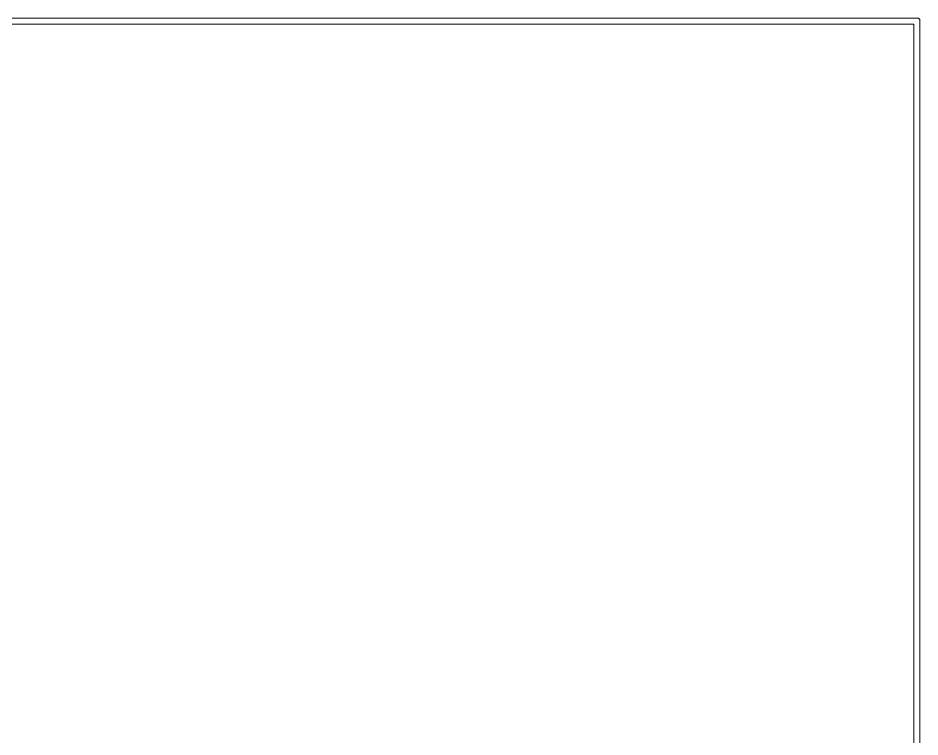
# Model space of a CAD drawing. Header units: millimetres. Extents: x 155927 to 317870, y -36033 to 97293.
# Drawn here: x 202087 to 202826, y 32606 to 33196 of the extents above; entities that cross this region are included whole.
import ezdxf

# ---------------------------------------------------------------- set-up
doc = ezdxf.new("R2010")
doc.units = ezdxf.units.MM
doc.header["$MEASUREMENT"] = 0
doc.layers.add('I-FURN', color=8, linetype='CONTINUOUS', lineweight=9)

msp = doc.modelspace()

# ---------------------------------------------------------------- linework, layer by layer
at = {"layer": 'I-FURN'}
for p, q in [((202823.86, 33195.61), (200627.86, 33195.61)), ((202825.86, 32397.61), (202825.86, 33193.61)), ((202820.86, 33190.61), (200630.86, 33190.61)), ((200630.86, 33190.61), (202820.86, 33190.61)), ((202820.86, 32400.61), (202820.86, 33190.61)), ((202820.86, 33190.61), (202820.86, 32400.61))]:
    msp.add_line(p, q, dxfattribs=at)
msp.add_arc((202823.86, 33193.61), 2, 0, 90, dxfattribs=at)

doc.saveas('drawing.dxf')
